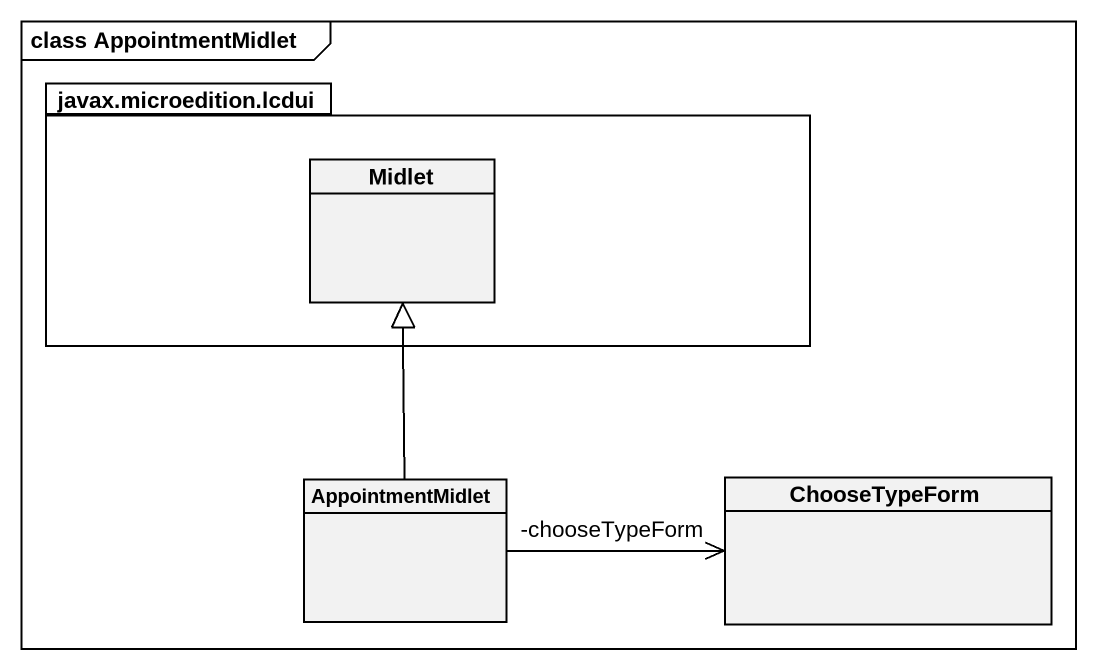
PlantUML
@startuml
mainframe class AppointmentMidlet
hide circle
hide empty members
package "javax.microedition.lcdui" as javax_microedition_lcdui {
  class Midlet
}
class AppointmentMidlet
class ChooseTypeForm
AppointmentMidlet -up-|> Midlet
AppointmentMidlet -right-> "-chooseTypeForm" ChooseTypeForm
@enduml
